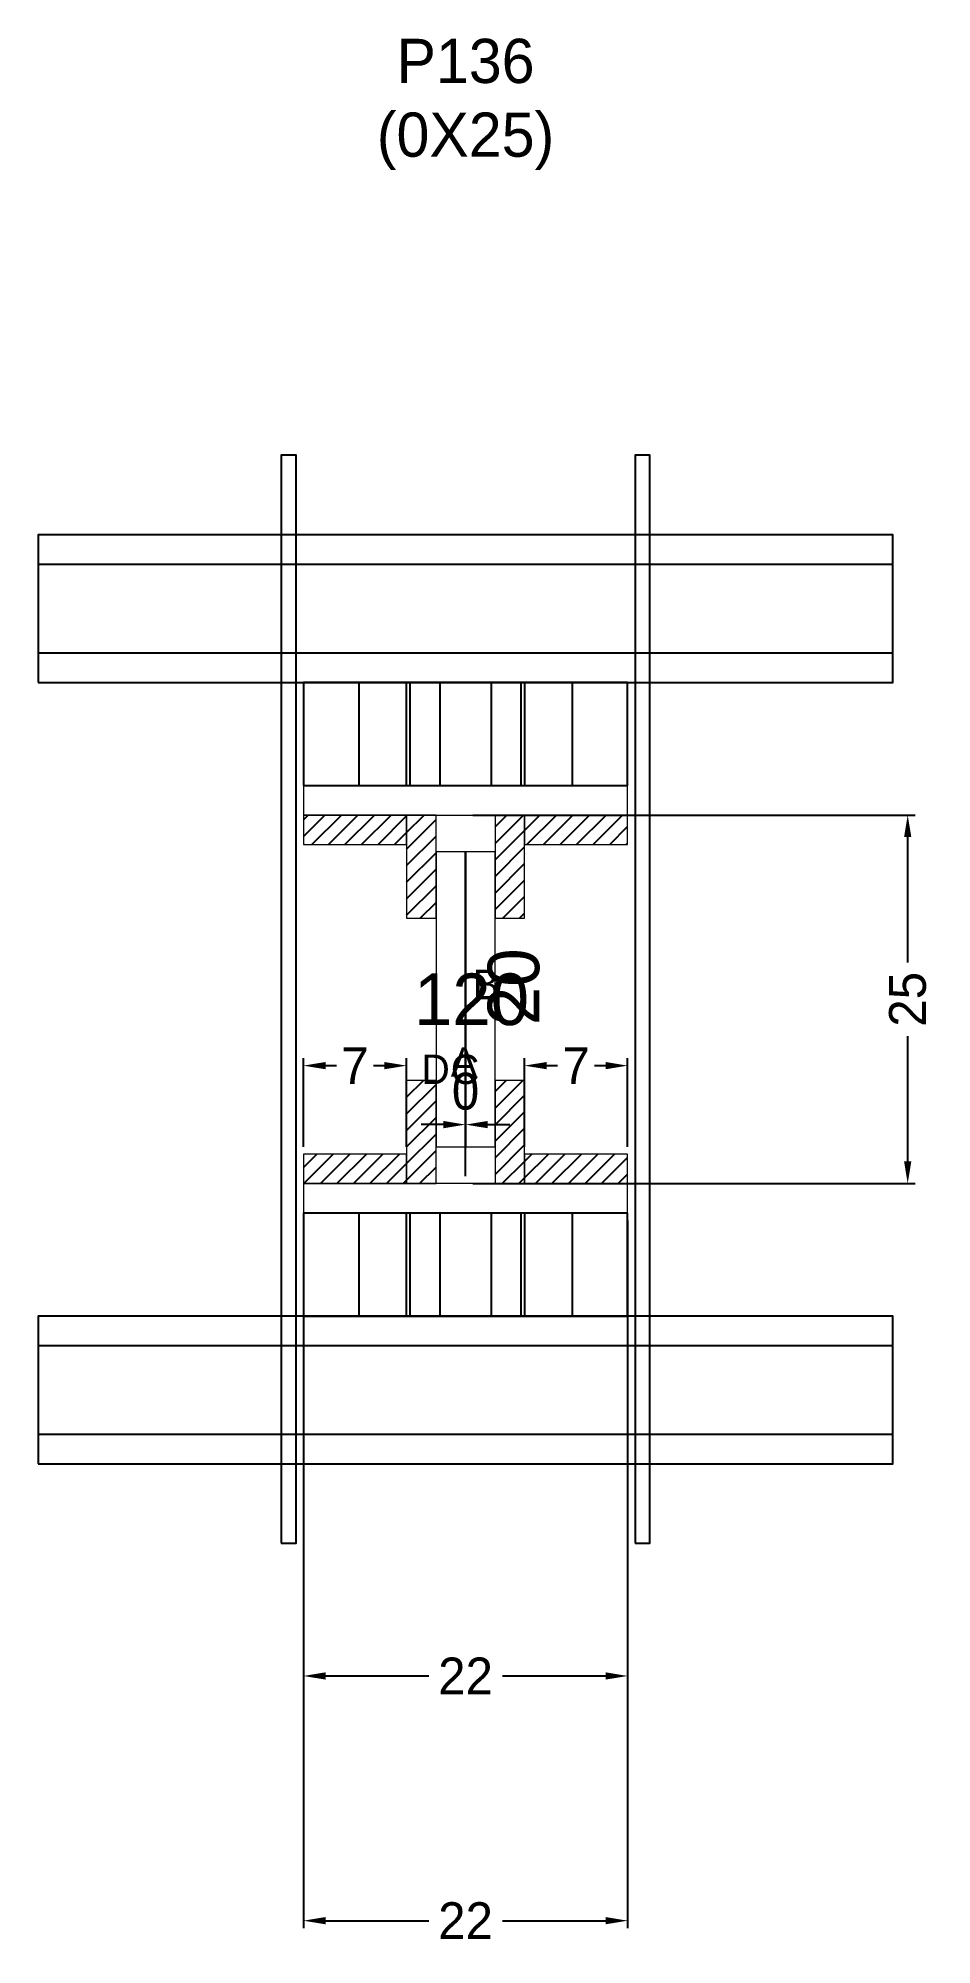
# Model space of a CAD drawing. Header units: centimetres. Extents: x -58 to 63, y 12 to 270.
import ezdxf

# ---------------------------------------------------------------- set-up
doc = ezdxf.new("R2010")
doc.units = ezdxf.units.CM
for name, color, linetype in [('CHAPA', 140, 'Continuous'), ('COTA', 241, 'Continuous'), ('Hachura', 251, 'Continuous'), ('Madeira', 30, 'Continuous'), ('NOMENCLATURA', 7, 'Continuous'), ('Painéis', 200, 'Continuous'), ('Perfil Metálico', 150, 'Continuous'), ('SARRAFO', 251, 'Continuous'), ('TEXTO_GERAL', 7, 'Continuous')]:
    doc.layers.add(name, color=color, linetype=linetype)
doc.dimstyles.new('cotax2', dxfattribs={"dimtxt": 2.5, "dimasz": 1.5, "dimexe": 0.5, "dimexo": 0.5, "dimgap": 0.5, "dimtad": 1, "dimcen": 2.5, "dimazin": 3, "dimtfac": 1, "dimtmove": 0, "dimatfit": 3})
pattern_1 = [(45, (0, 0), (-1.122532, 1.122532), [])]

# ---------------------------------------------------------------- blocks, each defined once
blk = doc.blocks.new('_CLOSEDFILLED')
at = {"color": 0, "linetype": 'BYBLOCK'}
blk.add_solid([(-1, 0.164), (0, 0), (-1, -0.164)], dxfattribs=at)
blk = doc.blocks.new('*D1')
for p, q in [((-22, 110), (-22, 14)), ((22, 110), (22, 14)), ((-19, 15), (-5, 15)), ((5, 15), (19, 15))]:
    blk.add_line(p, q)
at = {"layer": 'Defpoints'}
for p in [(-22, 111), (22, 111), (-22, 15)]:
    blk.add_point(p, dxfattribs=at)
at = {"layer": 'COTA', "xscale": 3, "yscale": 3, "rotation": 180}
blk.add_blockref('_CLOSEDFILLED', (-22, 15), dxfattribs=at)
at = {"layer": 'COTA', "xscale": 3, "yscale": 3}
blk.add_blockref('_CLOSEDFILLED', (22, 15), dxfattribs=at)
at = {"layer": 'COTA', "insert": (0, 15), "char_height": 5, "attachment_point": 5}
blk.add_mtext('22', dxfattribs=at)
blk = doc.blocks.new('*D2')
for p, q in [((-3, 123), (-6, 123)), ((0, 116), (0, 124)), ((0, 116), (0, 124)), ((0, 123), (0, 123)), ((3, 123), (6, 123))]:
    blk.add_line(p, q)
at = {"layer": 'Defpoints'}
for p in [(0, 123), (0, 115), (0, 115)]:
    blk.add_point(p, dxfattribs=at)
at = {"layer": 'COTA', "xscale": 3, "yscale": 3}
blk.add_blockref('_CLOSEDFILLED', (0, 123), dxfattribs=at)
at = {"layer": 'COTA', "xscale": 3, "yscale": 3, "rotation": 180}
blk.add_blockref('_CLOSEDFILLED', (0, 123), dxfattribs=at)
at = {"layer": 'COTA', "insert": (0, 127.5), "char_height": 5, "attachment_point": 5}
blk.add_mtext('0', dxfattribs=at)
blk = doc.blocks.new('*D3')
for p, q in [((1, 165), (61, 165)), ((60, 145), (60, 162)), ((60, 118), (60, 135)), ((1, 115), (61, 115))]:
    blk.add_line(p, q)
at = {"layer": 'Defpoints'}
for p in [(0, 165), (0, 115), (60, 115)]:
    blk.add_point(p, dxfattribs=at)
at = {"layer": 'COTA', "xscale": 3, "yscale": 3}
for p, rotation in [((60, 165), 90), ((60, 115), -90.00000000000001)]:
    blk.add_blockref('_CLOSEDFILLED', p, dxfattribs=dict(at, rotation=rotation))
at = {"layer": 'COTA', "insert": (60, 140), "char_height": 5, "attachment_point": 5, "rotation": 90}
blk.add_mtext('25', dxfattribs=at)
blk = doc.blocks.new('*D4')
for p, q in [((-22, 120), (-22, 132)), ((-8, 120), (-8, 132)), ((-19, 131), (-17.5, 131)), ((-12.5, 131), (-11, 131))]:
    blk.add_line(p, q)
at = {"layer": 'Defpoints'}
for p in [(-22, 131), (-22, 119), (-8, 119)]:
    blk.add_point(p, dxfattribs=at)
at = {"layer": 'COTA', "xscale": 3, "yscale": 3, "rotation": 180}
blk.add_blockref('_CLOSEDFILLED', (-22, 131), dxfattribs=at)
at = {"layer": 'COTA', "xscale": 3, "yscale": 3}
blk.add_blockref('_CLOSEDFILLED', (-8, 131), dxfattribs=at)
at = {"layer": 'COTA', "insert": (-15, 131), "char_height": 5, "attachment_point": 5}
blk.add_mtext('7', dxfattribs=at)
blk = doc.blocks.new('*D5')
for p, q in [((8, 120), (8, 132)), ((22, 120), (22, 132)), ((11, 131), (12.5, 131)), ((17.5, 131), (19, 131))]:
    blk.add_line(p, q)
at = {"layer": 'Defpoints'}
for p in [(8, 131), (8, 119), (22, 119)]:
    blk.add_point(p, dxfattribs=at)
at = {"layer": 'COTA', "xscale": 3, "yscale": 3, "rotation": 180}
blk.add_blockref('_CLOSEDFILLED', (8, 131), dxfattribs=at)
at = {"layer": 'COTA', "xscale": 3, "yscale": 3}
blk.add_blockref('_CLOSEDFILLED', (22, 131), dxfattribs=at)
at = {"layer": 'COTA', "insert": (15, 131), "char_height": 5, "attachment_point": 5}
blk.add_mtext('7', dxfattribs=at)
blk = doc.blocks.new('*D6')
for p, q in [((-22, 77.2), (-22, 47.2)), ((22, 77.2), (22, 47.2)), ((-19, 48.2), (-5, 48.2)), ((5, 48.2), (19, 48.2))]:
    blk.add_line(p, q)
at = {"layer": 'Defpoints'}
for p in [(-22, 78.2), (22, 78.2), (-22, 48.2)]:
    blk.add_point(p, dxfattribs=at)
at = {"layer": 'COTA', "xscale": 3, "yscale": 3, "rotation": 180}
blk.add_blockref('_CLOSEDFILLED', (-22, 48.2), dxfattribs=at)
at = {"layer": 'COTA', "xscale": 3, "yscale": 3}
blk.add_blockref('_CLOSEDFILLED', (22, 48.2), dxfattribs=at)
at = {"layer": 'COTA', "insert": (0, 48.2), "char_height": 5, "attachment_point": 5}
blk.add_mtext('22', dxfattribs=at)

msp = doc.modelspace()

# ---------------------------------------------------------------- hatches: boundary and pattern name
at = {"layer": 'Hachura'}
h = msp.add_hatch(dxfattribs=at)
h.set_pattern_fill('ANSI31')
h.set_pattern_definition(pattern_1)
h.paths.add_polyline_path([(-22, 161), (-8, 161), (-8, 165), (-22, 165)])
h = msp.add_hatch(dxfattribs=at)
h.set_pattern_fill('ANSI31')
h.set_pattern_definition(pattern_1)
h.paths.add_polyline_path([(-8, 151), (-4, 151), (-4, 165), (-8, 165)])
h = msp.add_hatch(dxfattribs=at)
h.set_pattern_fill('ANSI31')
h.set_pattern_definition(pattern_1)
h.paths.add_polyline_path([(4, 151), (8, 151), (8, 165), (4, 165)])
h = msp.add_hatch(dxfattribs=at)
h.set_pattern_fill('ANSI31')
h.set_pattern_definition(pattern_1)
h.paths.add_polyline_path([(8, 161), (22, 161), (22, 165), (8, 165)])
h = msp.add_hatch(dxfattribs=at)
h.set_pattern_fill('ANSI31')
h.set_pattern_definition(pattern_1)
h.paths.add_polyline_path([(-8, 115), (-4, 115), (-4, 129), (-8, 129)])
h = msp.add_hatch(dxfattribs=at)
h.set_pattern_fill('ANSI31')
h.set_pattern_definition(pattern_1)
h.paths.add_polyline_path([(4, 115), (8, 115), (8, 129), (4, 129)])
h = msp.add_hatch(dxfattribs=at)
h.set_pattern_fill('ANSI31')
h.set_pattern_definition(pattern_1)
h.paths.add_polyline_path([(-22, 115), (-8, 115), (-8, 119), (-22, 119)])
h = msp.add_hatch(dxfattribs=at)
h.set_pattern_fill('ANSI31')
h.set_pattern_definition(pattern_1)
h.paths.add_polyline_path([(8, 115), (22, 115), (22, 119), (8, 119)])

# ---------------------------------------------------------------- linework, layer by layer
at = {"layer": 'CHAPA', "lineweight": 18}
for points in [[(-22, 165), (22, 165), (22, 169), (-22, 169)], [(-22, 165), (22, 165), (22, 169), (-22, 169)], [(-4, 120), (0, 120), (0, 160), (-4, 160)], [(-4, 120), (0, 120), (0, 160), (-4, 160)], [(0, 120), (4, 120), (4, 160), (0, 160)], [(0, 120), (4, 120), (4, 160), (0, 160)], [(-22, 111), (22, 111), (22, 115), (-22, 115)], [(-22, 111), (22, 111), (22, 115), (-22, 115)]]:
    msp.add_lwpolyline(points, close=True, dxfattribs=at)
at = {"layer": 'Hachura'}
for points in [[(-25, 66.2), (-23, 66.2), (-23, 213.8), (-25, 213.8)], [(23, 66.2), (25, 66.2), (25, 213.8), (23, 213.8)]]:
    msp.add_lwpolyline(points, close=True, dxfattribs=at)
at = {"layer": 'Madeira', "color": 126}
for points in [[(-22, 169), (22, 169), (22, 183), (-22, 183)], [(-22, 169), (-8, 169), (-8, 183), (-22, 183)], [(-14.5, 169), (-7.5, 169), (-7.5, 183), (-14.5, 183)], [(-3.5, 169), (3.5, 169), (3.5, 183), (-3.5, 183)], [(7.5, 169), (14.5, 169), (14.5, 183), (7.5, 183)], [(8, 169), (22, 169), (22, 183), (8, 183)], [(-22, 97), (22, 97), (22, 111), (-22, 111)], [(-22, 97), (-8, 97), (-8, 111), (-22, 111)], [(-14.5, 97), (-7.5, 97), (-7.5, 111), (-14.5, 111)], [(-3.5, 97), (3.5, 97), (3.5, 111), (-3.5, 111)], [(7.5, 97), (14.5, 97), (14.5, 111), (7.5, 111)], [(8, 97), (22, 97), (22, 111), (8, 111)]]:
    msp.add_lwpolyline(points, close=True, dxfattribs=at)
at = {"layer": 'Painéis'}
msp.add_lwpolyline([(0, 120), (0, 120), (0, 160), (0, 160)], close=True, dxfattribs=at)
at = {"layer": 'Perfil Metálico', "color": 224}
for points in [[(-58, 183), (58, 183), (58, 203), (-58, 203)], [(-58, 187), (58, 187), (58, 199), (-58, 199)], [(-58, 77), (58, 77), (58, 97), (-58, 97)], [(-58, 81), (58, 81), (58, 93), (-58, 93)]]:
    msp.add_lwpolyline(points, close=True, dxfattribs=at)
at = {"layer": 'SARRAFO', "color": 251, "lineweight": 13}
for points in [[(-22, 161), (-8, 161), (-8, 165), (-22, 165)], [(-8, 151), (-4, 151), (-4, 165), (-8, 165)], [(4, 151), (8, 151), (8, 165), (4, 165)], [(8, 161), (22, 161), (22, 165), (8, 165)], [(-8, 115), (-4, 115), (-4, 129), (-8, 129)], [(4, 115), (8, 115), (8, 129), (4, 129)], [(-22, 115), (-8, 115), (-8, 119), (-22, 119)], [(8, 115), (22, 115), (22, 119), (8, 119)]]:
    msp.add_lwpolyline(points, close=True, dxfattribs=at)

# ---------------------------------------------------------------- texts
at = {"layer": 'COTA'}
msp.add_text('20', height=7, rotation=90, dxfattribs=at).set_placement((10, 136.5))
msp.add_text('120', height=7, dxfattribs=at).set_placement((-7, 136.5))
at = {"layer": 'NOMENCLATURA', "insert": (0, 252.5), "char_height": 6, "attachment_point": 8}
msp.add_mtext('P136\\P(0X25)', dxfattribs=at)
at = {"layer": 'TEXTO_GERAL'}
for s, p in [('B', (1, 140)), ('D', (-6, 128.5)), ('A', (-2, 129.5)), ('C', (-2, 128.5))]:
    msp.add_text(s, height=4, dxfattribs=at).set_placement(p)

# ---------------------------------------------------------------- dimensions: what is measured, and where the dimension line sits
at = {"layer": 'COTA'}
dim = msp.add_linear_dim(base=(60, 115), p1=(0, 115), p2=(0, 165), angle=90, dimstyle='cotax2', dxfattribs=at)
dim.commit()
dim.dimension.update_dxf_attribs({"geometry": '*D3', "text_midpoint": (60, 140)})
for base, p1, p2, picture, middle in [((-22, 131), (-22, 119), (-8, 119), '*D4', (-15, 131)), ((8, 131), (8, 119), (22, 119), '*D5', (15, 131)), ((0, 123), (0, 115), (0, 115), '*D2', (0, 127.5)), ((-22, 15), (-22, 111), (22, 111), '*D1', (0, 15)), ((-22, 48.2), (-22, 78.2), (22, 78.2), '*D6', (0, 48.2))]:
    dim = msp.add_linear_dim(base=base, p1=p1, p2=p2, dimstyle='cotax2', dxfattribs=at)
    dim.commit()
    dim.dimension.update_dxf_attribs({"geometry": picture, "text_midpoint": middle})

doc.saveas('drawing.dxf')
